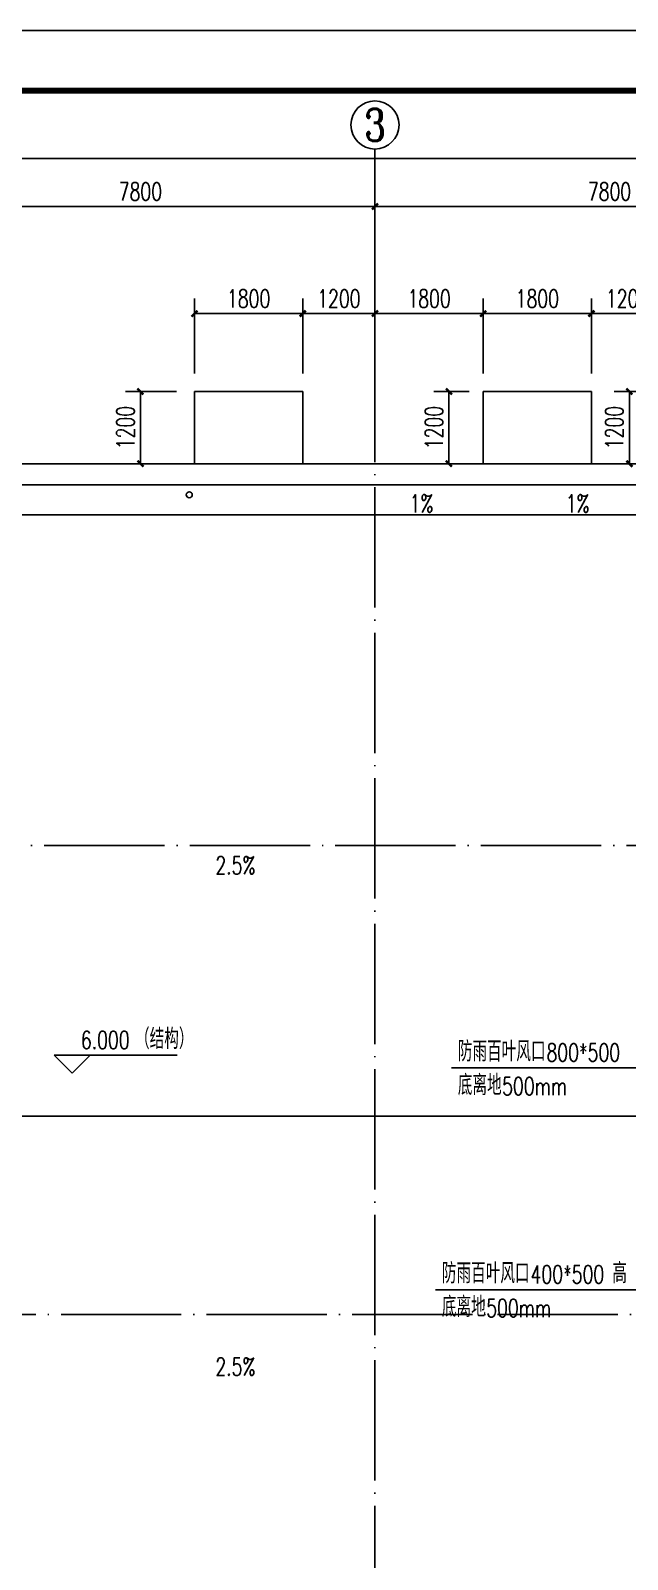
# Model space of a CAD drawing. Extents: x 63793 to 231107, y 20849 to 337643.
# Drawn here: x 152874 to 162797, y 312214 to 337643 of the extents above; entities that cross this region are included whole.
import ezdxf
from ezdxf.enums import TextEntityAlignment as Align

# ---------------------------------------------------------------- set-up
doc = ezdxf.new("R2010")
doc.units = 0
doc.header["$LTSCALE"] = 1000
doc.header["$MEASUREMENT"] = 0
doc.linetypes.add('DOTE', pattern=[2.42, 2, -0.2, 0.02, -0.2])
for name, color, linetype in [('AXIS', 3, 'Continuous'), ('AXIS_TEXT', 7, 'Continuous'), ('DIM_LEAD', 3, 'Continuous'), ('DIM_SYMB', 3, 'Continuous'), ('DOTE', 1, 'DOTE'), ('PUB_DIM', 3, 'Continuous'), ('PUB_TEXT', 7, 'Continuous'), ('PUB_TITLE', 4, 'Continuous'), ('新块$0$2D_ROOF', 144, 'Continuous'), ('新块$0$PUB_DIM', 3, 'Continuous'), ('新块$0$PUB_TEXT', 7, 'Continuous')]:
    doc.layers.add(name, color=color, linetype=linetype)
doc.styles.add('_TCH_AXIS', font='COMPLEX', dxfattribs={"bigfont": 'GBCBIG'})
doc.styles.add('_TCH_DIM', font='SIMPLEX', dxfattribs={"bigfont": 'GBCBIG'})
doc.styles.add('_TCH_DIM_T3', font='SIMPLEX', dxfattribs={"width": 0.705882, "bigfont": 'GBCBIG'})
doc.styles.add('COMPLEX', font='COMPLEX')
doc.styles.add('新块$0$_TCH_DIM', font='SIMPLEX', dxfattribs={"bigfont": 'GBCBIG'})
doc.dimstyles.new('_TCH_ARCH&&100', dxfattribs={"dimtxt": 297.5, "dimasz": 100, "dimexe": 250, "dimexo": 300, "dimgap": 100, "dimtad": 1, "dimdec": 0, "dimzin": 0, "dimdsep": 46, "dimtxsty": '_TCH_DIM_T3', "dimblk": 'ARCHTICK', "dimcen": 0.09, "dimclrt": 7, "dimazin": 2, "dimtfac": 1, "dimtdec": 0, "dimtix": 1, "dimtmove": 2, "dimatfit": 3, "dimfxl": 0, "dimtolj": 1, "dimtzin": 0, "dimarcsym": 0})

# ---------------------------------------------------------------- blocks, each defined once
blk = doc.blocks.new('_ArchTick')
at = {"color": 0, "linetype": 'ByBlock', "const_width": 0.4}
blk.add_lwpolyline([(-0.5, -0.5), (0.5, 0.5)], dxfattribs=at)
blk = doc.blocks.new('*D1572')
at = {"layer": 'Defpoints', "color": 0, "transparency": 16777216}
for p in [(162829, 331639), (163465, 331639), (163465, 330439)]:
    blk.add_point(p, dxfattribs=at)
at = {"layer": 'PUB_DIM', "color": 0, "lineweight": -2, "transparency": 16777216}
for p, q in [((163165, 331639), (162579, 331639)), ((162829, 330439), (162829, 331639)), ((163165, 330439), (162579, 330439))]:
    blk.add_line(p, q, dxfattribs=at)
at = {"layer": 'PUB_DIM', "color": 0, "lineweight": -2, "transparency": 16777216, "xscale": 100, "yscale": 100, "zscale": 100}
for p, rotation in [((162829, 331639), 90), ((162829, 330439), 270)]:
    blk.add_blockref('_ArchTick', p, dxfattribs=dict(at, rotation=rotation))
at = {"layer": 'PUB_DIM', "color": 7, "transparency": 16777216, "insert": (162580, 331039), "char_height": 297.5, "attachment_point": 5, "rotation": 90, "style": '_TCH_DIM_T3'}
blk.add_mtext('\\A1;1200', dxfattribs=at)
blk = doc.blocks.new('*D1608')
at = {"layer": 'Defpoints', "color": 0, "transparency": 16777216}
for p in [(159829, 331639), (160465, 331639), (160465, 330439)]:
    blk.add_point(p, dxfattribs=at)
at = {"layer": 'PUB_DIM', "color": 0, "lineweight": -2, "transparency": 16777216}
for p, q in [((160165, 331639), (159579, 331639)), ((159829, 330439), (159829, 331639)), ((160165, 330439), (159579, 330439))]:
    blk.add_line(p, q, dxfattribs=at)
at = {"layer": 'PUB_DIM', "color": 0, "lineweight": -2, "transparency": 16777216, "xscale": 100, "yscale": 100, "zscale": 100}
for p, rotation in [((159829, 331639), 90), ((159829, 330439), 270)]:
    blk.add_blockref('_ArchTick', p, dxfattribs=dict(at, rotation=rotation))
at = {"layer": 'PUB_DIM', "color": 7, "transparency": 16777216, "insert": (159580, 331039), "char_height": 297.5, "attachment_point": 5, "rotation": 90, "style": '_TCH_DIM_T3'}
blk.add_mtext('\\A1;1200', dxfattribs=at)
blk = doc.blocks.new('*D1609')
at = {"layer": 'Defpoints', "color": 0, "transparency": 16777216}
for p in [(154700, 331639), (155599, 331639), (155599, 330439)]:
    blk.add_point(p, dxfattribs=at)
at = {"layer": 'PUB_DIM', "color": 0, "lineweight": -2, "transparency": 16777216}
for p, q in [((155299, 331639), (154450, 331639)), ((154700, 330439), (154700, 331639)), ((155299, 330439), (154450, 330439))]:
    blk.add_line(p, q, dxfattribs=at)
at = {"layer": 'PUB_DIM', "color": 0, "lineweight": -2, "transparency": 16777216, "xscale": 100, "yscale": 100, "zscale": 100}
for p, rotation in [((154700, 331639), 90), ((154700, 330439), 270)]:
    blk.add_blockref('_ArchTick', p, dxfattribs=dict(at, rotation=rotation))
at = {"layer": 'PUB_DIM', "color": 7, "transparency": 16777216, "insert": (154452, 331039), "char_height": 297.5, "attachment_point": 5, "rotation": 90, "style": '_TCH_DIM_T3'}
blk.add_mtext('\\A1;1200', dxfattribs=at)
blk = doc.blocks.new('*D1611')
at = {"layer": 'Defpoints', "color": 0, "transparency": 16777216}
for p in [(163399, 332936), (162199, 331639), (163399, 331639)]:
    blk.add_point(p, dxfattribs=at)
at = {"layer": 'PUB_DIM', "color": 0, "lineweight": -2, "transparency": 16777216}
for p, q in [((162199, 331939), (162199, 333186)), ((163399, 331939), (163399, 333186)), ((162199, 332936), (163399, 332936))]:
    blk.add_line(p, q, dxfattribs=at)
at = {"layer": 'PUB_DIM', "color": 0, "lineweight": -2, "transparency": 16777216, "xscale": 100, "yscale": 100, "zscale": 100, "rotation": 180}
blk.add_blockref('_ArchTick', (162199, 332936), dxfattribs=at)
at = {"layer": 'PUB_DIM', "color": 0, "lineweight": -2, "transparency": 16777216, "xscale": 100, "yscale": 100, "zscale": 100}
blk.add_blockref('_ArchTick', (163399, 332936), dxfattribs=at)
at = {"layer": 'PUB_DIM', "color": 7, "transparency": 16777216, "insert": (162799, 333185), "char_height": 297.5, "attachment_point": 5, "style": '_TCH_DIM_T3'}
blk.add_mtext('\\A1;1200', dxfattribs=at)
blk = doc.blocks.new('*D1612')
at = {"layer": 'Defpoints', "color": 0, "transparency": 16777216}
for p in [(162199, 332936), (160399, 331639), (162199, 331639)]:
    blk.add_point(p, dxfattribs=at)
at = {"layer": 'PUB_DIM', "color": 0, "lineweight": -2, "transparency": 16777216}
for p, q in [((160399, 331939), (160399, 333186)), ((162199, 331939), (162199, 333186)), ((160399, 332936), (162199, 332936))]:
    blk.add_line(p, q, dxfattribs=at)
at = {"layer": 'PUB_DIM', "color": 0, "lineweight": -2, "transparency": 16777216, "xscale": 100, "yscale": 100, "zscale": 100, "rotation": 180}
blk.add_blockref('_ArchTick', (160399, 332936), dxfattribs=at)
at = {"layer": 'PUB_DIM', "color": 0, "lineweight": -2, "transparency": 16777216, "xscale": 100, "yscale": 100, "zscale": 100}
blk.add_blockref('_ArchTick', (162199, 332936), dxfattribs=at)
at = {"layer": 'PUB_DIM', "color": 7, "transparency": 16777216, "insert": (161299, 333185), "char_height": 297.5, "attachment_point": 5, "style": '_TCH_DIM_T3'}
blk.add_mtext('\\A1;1800', dxfattribs=at)
blk = doc.blocks.new('*D1613')
at = {"layer": 'Defpoints', "color": 0, "transparency": 16777216}
for p in [(160399, 332936), (158599, 331639), (160399, 331639)]:
    blk.add_point(p, dxfattribs=at)
at = {"layer": 'PUB_DIM', "color": 0, "lineweight": -2, "transparency": 16777216}
for p, q in [((158599, 331939), (158599, 333186)), ((160399, 331939), (160399, 333186)), ((158599, 332936), (160399, 332936))]:
    blk.add_line(p, q, dxfattribs=at)
at = {"layer": 'PUB_DIM', "color": 0, "lineweight": -2, "transparency": 16777216, "xscale": 100, "yscale": 100, "zscale": 100, "rotation": 180}
blk.add_blockref('_ArchTick', (158599, 332936), dxfattribs=at)
at = {"layer": 'PUB_DIM', "color": 0, "lineweight": -2, "transparency": 16777216, "xscale": 100, "yscale": 100, "zscale": 100}
blk.add_blockref('_ArchTick', (160399, 332936), dxfattribs=at)
at = {"layer": 'PUB_DIM', "color": 7, "transparency": 16777216, "insert": (159499, 333185), "char_height": 297.5, "attachment_point": 5, "style": '_TCH_DIM_T3'}
blk.add_mtext('\\A1;1800', dxfattribs=at)
blk = doc.blocks.new('*D1614')
at = {"layer": 'Defpoints', "color": 0, "transparency": 16777216}
for p in [(158599, 332936), (157399, 331639), (158599, 331639)]:
    blk.add_point(p, dxfattribs=at)
at = {"layer": 'PUB_DIM', "color": 0, "lineweight": -2, "transparency": 16777216}
for p, q in [((157399, 331939), (157399, 333186)), ((158599, 331939), (158599, 333186)), ((157399, 332936), (158599, 332936))]:
    blk.add_line(p, q, dxfattribs=at)
at = {"layer": 'PUB_DIM', "color": 0, "lineweight": -2, "transparency": 16777216, "xscale": 100, "yscale": 100, "zscale": 100, "rotation": 180}
blk.add_blockref('_ArchTick', (157399, 332936), dxfattribs=at)
at = {"layer": 'PUB_DIM', "color": 0, "lineweight": -2, "transparency": 16777216, "xscale": 100, "yscale": 100, "zscale": 100}
blk.add_blockref('_ArchTick', (158599, 332936), dxfattribs=at)
at = {"layer": 'PUB_DIM', "color": 7, "transparency": 16777216, "insert": (157999, 333185), "char_height": 297.5, "attachment_point": 5, "style": '_TCH_DIM_T3'}
blk.add_mtext('\\A1;1200', dxfattribs=at)
blk = doc.blocks.new('*D1615')
at = {"layer": 'Defpoints', "color": 0, "transparency": 16777216}
for p in [(157399, 332936), (155599, 331639), (157399, 331639)]:
    blk.add_point(p, dxfattribs=at)
at = {"layer": 'PUB_DIM', "color": 0, "lineweight": -2, "transparency": 16777216}
for p, q in [((155599, 331939), (155599, 333186)), ((157399, 331939), (157399, 333186)), ((155599, 332936), (157399, 332936))]:
    blk.add_line(p, q, dxfattribs=at)
at = {"layer": 'PUB_DIM', "color": 0, "lineweight": -2, "transparency": 16777216, "xscale": 100, "yscale": 100, "zscale": 100, "rotation": 180}
blk.add_blockref('_ArchTick', (155599, 332936), dxfattribs=at)
at = {"layer": 'PUB_DIM', "color": 0, "lineweight": -2, "transparency": 16777216, "xscale": 100, "yscale": 100, "zscale": 100}
blk.add_blockref('_ArchTick', (157399, 332936), dxfattribs=at)
at = {"layer": 'PUB_DIM', "color": 7, "transparency": 16777216, "insert": (156499, 333185), "char_height": 297.5, "attachment_point": 5, "style": '_TCH_DIM_T3'}
blk.add_mtext('\\A1;1800', dxfattribs=at)
blk = doc.blocks.new('*D767')
at = {"layer": 'AXIS', "color": 0, "lineweight": -2, "transparency": 16777216}
for p, q in [((150799, 332650), (150799, 334967)), ((158599, 332650), (158599, 334967)), ((150799, 334717), (158599, 334717))]:
    blk.add_line(p, q, dxfattribs=at)
at = {"layer": 'Defpoints', "color": 0, "transparency": 16777216}
for p in [(158599, 334717), (150799, 332350), (158599, 332350)]:
    blk.add_point(p, dxfattribs=at)
at = {"layer": 'AXIS', "color": 0, "lineweight": -2, "transparency": 16777216, "xscale": 100, "yscale": 100, "zscale": 100, "rotation": 180}
blk.add_blockref('_ArchTick', (150799, 334717), dxfattribs=at)
at = {"layer": 'AXIS', "color": 0, "lineweight": -2, "transparency": 16777216, "xscale": 100, "yscale": 100, "zscale": 100}
blk.add_blockref('_ArchTick', (158599, 334717), dxfattribs=at)
at = {"layer": 'AXIS', "color": 7, "transparency": 16777216, "insert": (154699, 334965), "char_height": 297.5, "attachment_point": 5, "style": '_TCH_DIM_T3'}
blk.add_mtext('\\A1;7800', dxfattribs=at)
blk = doc.blocks.new('*D768')
at = {"layer": 'AXIS', "color": 0, "lineweight": -2, "transparency": 16777216}
for p, q in [((158599, 332650), (158599, 334967)), ((166399, 332650), (166399, 334967)), ((158599, 334717), (166399, 334717))]:
    blk.add_line(p, q, dxfattribs=at)
at = {"layer": 'Defpoints', "color": 0, "transparency": 16777216}
for p in [(166399, 334717), (158599, 332350), (166399, 332350)]:
    blk.add_point(p, dxfattribs=at)
at = {"layer": 'AXIS', "color": 0, "lineweight": -2, "transparency": 16777216, "xscale": 100, "yscale": 100, "zscale": 100, "rotation": 180}
blk.add_blockref('_ArchTick', (158599, 334717), dxfattribs=at)
at = {"layer": 'AXIS', "color": 0, "lineweight": -2, "transparency": 16777216, "xscale": 100, "yscale": 100, "zscale": 100}
blk.add_blockref('_ArchTick', (166399, 334717), dxfattribs=at)
at = {"layer": 'AXIS', "color": 7, "transparency": 16777216, "insert": (162499, 334965), "char_height": 297.5, "attachment_point": 5, "style": '_TCH_DIM_T3'}
blk.add_mtext('\\A1;7800', dxfattribs=at)
blk = doc.blocks.new('*D796')
at = {"layer": 'AXIS', "color": 0, "lineweight": -2, "transparency": 16777216}
for p, q in [((142649, 333950), (142649, 335767)), ((204549, 333950), (204549, 335767)), ((142649, 335517), (204549, 335517))]:
    blk.add_line(p, q, dxfattribs=at)
at = {"layer": 'Defpoints', "color": 0, "transparency": 16777216}
for p in [(204549, 335517), (142649, 333650), (204549, 333650)]:
    blk.add_point(p, dxfattribs=at)
at = {"layer": 'AXIS', "color": 0, "lineweight": -2, "transparency": 16777216, "xscale": 100, "yscale": 100, "zscale": 100, "rotation": 180}
blk.add_blockref('_ArchTick', (142649, 335517), dxfattribs=at)
at = {"layer": 'AXIS', "color": 0, "lineweight": -2, "transparency": 16777216, "xscale": 100, "yscale": 100, "zscale": 100}
blk.add_blockref('_ArchTick', (204549, 335517), dxfattribs=at)
at = {"layer": 'AXIS', "color": 7, "transparency": 16777216, "insert": (173599, 335765), "char_height": 297.5, "attachment_point": 5, "style": '_TCH_DIM_T3'}
blk.add_mtext('\\A1;61900', dxfattribs=at)
blk = doc.blocks.new('_AXISO')
blk.add_circle((0, 0), 0.5)
at = {"layer": 'AXIS_TEXT', "style": 'COMPLEX', "width": 1.041667}
blk.add_attdef('A', text='', height=0.56, dxfattribs=at).set_placement((-0.25, -0.28), (0.25, -0.28), align=Align.FIT)

msp = doc.modelspace()

# ---------------------------------------------------------------- linework, layer by layer
msp.add_line((142999.3, 319589.2), (163899.3, 319589.2))
for points in [[(155599.3, 330439.2), (155599.3, 331639.2), (157399.3, 331639.2), (157399.3, 330439.2)], [(160399.3, 330439.2), (160399.3, 331639.2), (162199.3, 331639.2), (162199.3, 330439.2)]]:
    msp.add_lwpolyline(points)
at = {"layer": 'AXIS'}
msp.add_line((158599.3, 330781.2), (158599.3, 335672.3), dxfattribs=at)
at = {"layer": 'DIM_LEAD'}
for p, q in [((163371.6, 320390.9), (159871.9, 320390.9)), ((163106.7, 316700.7), (159606.9, 316700.7))]:
    msp.add_line(p, q, dxfattribs=at)
at = {"layer": 'DIM_SYMB'}
for points in [[(159069.9, 329776.1, 0, 0, 0), (158052.6, 329776.1, 80, 0, 0), (157752.6, 329776.1, 0, 0, 0)], [(162216.3, 329776.1, 0, 0, 0), (163233.7, 329776.1, 80, 0, 0), (163533.7, 329776.1, 0, 0, 0)], [(156286.1, 324012.5, 0, 0, 0), (156286.1, 325029.8, 80, 0, 0), (156286.1, 325329.8, 0, 0, 0)], [(156286.1, 315165.9, 0, 0, 0), (156286.1, 314148.6, 80, 0, 0), (156286.1, 313848.6, 0, 0, 0)]]:
    msp.add_lwpolyline(points, format="xyseb", dxfattribs=at)
at = {"layer": 'DOTE'}
for p, q in [((158599.3, 303846.2), (158599.3, 333311.6)), ((140999.3, 330089.2), (163899.3, 330089.2)), ((140999.3, 324089.2), (206199.3, 324089.2)), ((206199.3, 316289.2), (140999.3, 316289.2))]:
    msp.add_line(p, q, dxfattribs=at)
at = {"layer": 'PUB_TITLE'}
msp.add_lwpolyline([(129770.5, 295642.6), (218970.5, 295642.6), (218970.5, 337642.6), (129770.5, 337642.6)], close=True, dxfattribs=at)
at = {"layer": 'PUB_TITLE', "const_width": 100}
msp.add_lwpolyline([(132270.5, 296642.6), (217970.5, 296642.6), (217970.5, 336642.6), (132270.5, 336642.6)], close=True, dxfattribs=at)
at = {"layer": '新块$0$2D_ROOF', "color": 42}
for points in [[(163899.3, 330439.2), (142649.3, 330439.2), (142649.3, 308739.2), (163899.3, 308739.2)], [(163899.3, 330089.2), (142999.3, 330089.2), (142999.3, 309089.2), (163899.3, 309089.2)], [(163899.3, 329589.2), (142999.3, 329589.2)]]:
    msp.add_lwpolyline(points, dxfattribs=at)
at = {"layer": '新块$0$2D_ROOF', "color": 3}
msp.add_circle((155511.9, 329921.3), 50, dxfattribs=at)
at = {"layer": '新块$0$PUB_DIM'}
for p, q in [((153566.5, 320299.8), (153266.5, 320599.8)), ((153266.5, 320599.8), (155311.6, 320599.8)), ((153566.5, 320299.8), (153866.5, 320599.8))]:
    msp.add_line(p, q, dxfattribs=at)

# ---------------------------------------------------------------- block references
at = {"layer": 'AXIS'}
ref = msp.add_blockref('_AXISO', (158599.3, 336072.3), dxfattribs=dict(at, xscale=800, yscale=800, zscale=800))
ref.add_attrib('A', '3', dxfattribs={"layer": 'AXIS_TEXT', "height": 532.5, "style": '_TCH_AXIS'}).set_placement((158421.8, 335806), (158776.8, 335806), align=Align.FIT)

# ---------------------------------------------------------------- texts
at = {"layer": 'PUB_TEXT', "style": '_TCH_DIM', "width": 0.705882}
for s, p in [('1%%%', (159174.9, 329627.3)), ('1%%%', (161771.3, 329627.3)), ('2.5%%%', (155946.1, 323610)), ('800*500', (161451.4, 320495.9)), ('500mm', (160714.1, 319935.9)), ('400*500', (161186.4, 316805.7)), ('500mm', (160449.1, 316245.7)), ('2.5%%%', (155946.1, 315270.9))]:
    msp.add_text(s, height=297.5, dxfattribs=at).set_placement(p)
at = {"layer": 'PUB_TEXT', "style": '_TCH_DIM'}
for s, height, p in [('防雨百叶风口', 337.59, (159976.9, 320495.9)), ('底离地', 337.59, (159976.9, 319935.9)), ('防雨百叶风口', 337.59, (159711.9, 316805.7)), ('高', 337.6, (162546.4, 316805.7)), ('底离地', 337.59, (159711.9, 316245.7))]:
    msp.add_text(s, height=height, dxfattribs=at).set_placement(p)
at = {"layer": '新块$0$PUB_TEXT', "style": '新块$0$_TCH_DIM', "width": 0.705882}
msp.add_text('6.000', height=297.5, dxfattribs=at).set_placement((153709.8, 320704.8))
at = {"layer": '新块$0$PUB_TEXT', "style": '新块$0$_TCH_DIM'}
msp.add_text('（结构）', height=337.59, dxfattribs=at).set_placement((154609.8, 320704.8))

# ---------------------------------------------------------------- dimensions: what is measured, and where the dimension line sits
at = {"layer": 'AXIS'}
for p1, p2, distance, text, picture, middle in [((142649.3, 333650.1), (204549.3, 333650.1), 1866.7, '61900', '*D796', (173599.3, 335765.5)), ((150799.3, 332350.1), (158599.3, 332350.1), 2366.7, '7800', '*D767', (154699.3, 334965.5)), ((158599.3, 332350.1), (166399.3, 332350.1), 2366.7, '7800', '*D768', (162499.3, 334965.5))]:
    dim = msp.add_aligned_dim(p1=p1, p2=p2, distance=distance, text=text, dimstyle='_TCH_ARCH&&100', dxfattribs=at)
    dim.commit()
    dim.dimension.update_dxf_attribs({"geometry": picture, "text_midpoint": middle})
at = {"layer": 'PUB_DIM'}
for p1, p2, distance, text, picture, middle in [((155599.3, 331639.2), (157399.3, 331639.2), 1297.1, '1800', '*D1615', (156499.3, 333185)), ((157399.3, 331639.2), (158599.3, 331639.2), 1297.1, '1200', '*D1614', (157999.3, 333185)), ((158599.3, 331639.2), (160399.3, 331639.2), 1297.1, '1800', '*D1613', (159499.3, 333185)), ((160399.3, 331639.2), (162199.3, 331639.2), 1297.1, '1800', '*D1612', (161299.3, 333185)), ((162199.3, 331639.2), (163399.3, 331639.2), 1297.1, '1200', '*D1611', (162799.3, 333185)), ((155599.3, 330439.2), (155599.3, 331639.2), 898.8, '1200', '*D1609', (154451.7, 331039.2)), ((160465.1, 330439.2), (160465.1, 331639.2), 636.2, '1200', '*D1608', (159580.1, 331039.2)), ((163465.1, 330439.2), (163465.1, 331639.2), 636.2, '1200', '*D1572', (162580.1, 331039.2))]:
    dim = msp.add_aligned_dim(p1=p1, p2=p2, distance=distance, text=text, dimstyle='_TCH_ARCH&&100', dxfattribs=at)
    dim.commit()
    dim.dimension.update_dxf_attribs({"geometry": picture, "text_midpoint": middle})

doc.saveas('drawing.dxf')
